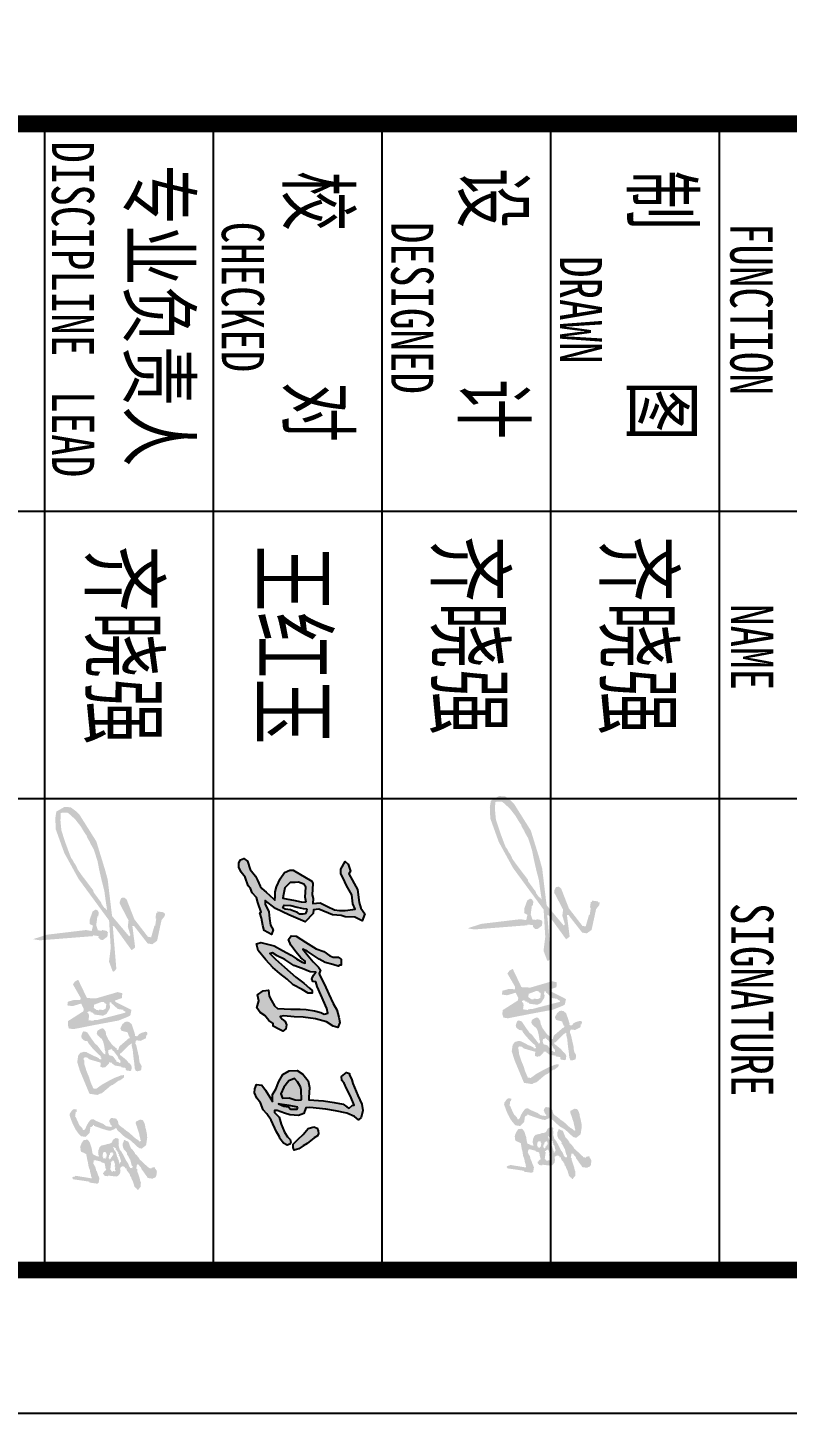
# Model space of a CAD drawing. Extents: x 552102 to 973302, y -80747 to 40012826.
# Drawn here: x 689434 to 694732, y 31122 to 40793 of the extents above; entities that cross this region are included whole.
import ezdxf

# ---------------------------------------------------------------- set-up
doc = ezdxf.new("R2010")
doc.units = 0
doc.header["$LTSCALE"] = 1000
doc.header["$MEASUREMENT"] = 0
for name, color, linetype in [('PUB_TITLE', 7, 'Continuous'), ('SIG_TEXT', 7, 'Continuous'), ('TK', 126, 'Continuous')]:
    doc.layers.add(name, color=color, linetype=linetype)
doc.styles.add('-宋体', font='', dxfattribs={"width": 0.8})
doc.styles.get('-宋体').set_extended_font_data('SimSun')

# ---------------------------------------------------------------- blocks, each defined once
blk = doc.blocks.new('电气图框')
h = blk.add_hatch(color=6)
h.paths.add_polyline_path([(381526.2, 272372.5), (381520.3, 272373.6), (381526, 272412), (381536.2, 272409.9), (381551.3, 272424.7), (381553.2, 272441.8), (381529.6, 272473.2), (381500.8, 272476.9), (381489.7, 272468.6), (381483.3, 272435.9), (381489.1, 272434.4), (381485.7, 272407.1), (381449.5, 272395.6), (381388.6, 272403.4), (381388.8, 272409.4), (381361.6, 272413.7), (381344.9, 272403.6), (381340.3, 272390.8), (381354.2, 272370.4), (381408.9, 272350.8), (381440.6, 272349.5), (381453.5, 272372.6), (381490.2, 272363.8), (381483.7, 272324.1), (381516.4, 272050.3), (381547.2, 271955.5), (381555.4, 272002.3)])
h.paths.add_polyline_path([(381416.9, 272485.3), (381607.9, 272496.7), (381704, 272484.7), (381771.5, 272510.1), (381774.2, 272518.9), (381754.8, 272536), (381454.8, 272510.9), (381457.9, 272521.8), (381624.5, 272642.3), (381605.5, 272667.1), (381454.5, 272647.7), (381455.6, 272659.5), (381577.3, 272754.2), (381582.8, 272786.6), (381558.6, 272819.9), (381413.7, 272851.3), (381385.9, 272873.5), (381366.9, 272876.2), (381365.2, 272864.9), (381359.8, 272865.7), (381353.9, 272822.7), (381364.5, 272821.1), (381362.6, 272814.4), (381402.3, 272808.6), (381403.6, 272814.5), (381453.3, 272806.7), (381453.5, 272801.9), (381534.5, 272778.6), (381530.7, 272756.1), (381408.4, 272661.7), (381270.6, 272607.9), (381256.6, 272591.8), (381259.4, 272571.2), (381280.7, 272561.1), (381297.4, 272558.6), (381417.3, 272621.2), (381459.1, 272615.7), (381518.8, 272633.7), (381528.1, 272625.7), (381385.9, 272506), (381129.9, 272475.3), (381062.4, 272456.9), (380864.6, 272396), (380676.4, 272277.5), (380656.6, 272257.1), (380626.9, 272217.6), (380624.2, 272174.2), (380656.5, 272117.5), (380703, 272110), (380781.1, 272113.4), (380945.2, 272172.5), (381125.8, 272271.6)])
h.paths.add_polyline_path([(381162.3, 272341.2), (381100, 272294), (381061, 272266.3), (381047.9, 272262), (381024.3, 272248.8), (381016.9, 272242.3), (380992.9, 272230), (380980.2, 272220.6), (380938.3, 272204.3), (380883.2, 272183.9), (380847.9, 272172), (380812.2, 272160.3), (380788.4, 272152.5), (380719.1, 272146), (380667.4, 272148.1), (380663.4, 272160.1), (380663.8, 272194.4), (380670.5, 272204.1), (380710.9, 272248.8), (380761.1, 272288.2), (380804.5, 272314), (380824.6, 272328.5), (380837.3, 272332.1), (380868.5, 272350.5), (380879.6, 272354.8), (380917.3, 272376.3), (380929.3, 272381.2), (380977.6, 272396.5), (381000.9, 272404.1), (381064.7, 272416.7), (381142, 272434.4), (381211.8, 272452.3), (381270.3, 272460.2), (381346.6, 272471.9), (381335, 272462), (381327.6, 272451.5), (381302.2, 272433.1), (381289.7, 272429.5), (381276.7, 272419.2), (381219.6, 272377.6), (381206.6, 272374.8)], flags=16)
h.paths.add_polyline_path([(382147, 272380.8), (382115.3, 272550.7), (382086.3, 272622.3), (382078.6, 272633.8), (382041.2, 272641), (381986, 272531.9), (381976.1, 272524.7), (381958.4, 272574.5), (381925.1, 272577.7), (381916.7, 272545.1), (381961.2, 272392), (381958, 272330.7), (381833.1, 272271.1), (381831.6, 272267.6), (381842.7, 272247.4), (381862.8, 272232.9), (381956.6, 272286.7), (381972.4, 272285.1), (381971.4, 272240.3), (381983.6, 272197.9), (382009.6, 272194.1), (382014.6, 272230.7), (381996.6, 272290.8), (382034.2, 272308.5), (382050.7, 272306.1), (382118.6, 272199.6), (382146.4, 272197.5), (382170.4, 272204.8), (382175.5, 272236.6)])
h.paths.add_polyline_path([(382004.9, 272380.8), (381984.8, 272434.1), (381987.3, 272452.7), (381992.3, 272450.8), (382000.2, 272466.1), (382033, 272461.3), (382041.8, 272443.5), (382037.9, 272417.3), (382043.4, 272414.8), (382042, 272399.1), (382027.2, 272378.4)], flags=0)
h.paths.add_polyline_path([(382050, 272340.3), (382052, 272356.9), (382057.7, 272355.9), (382060.2, 272372.5), (382065.7, 272371.8), (382067.4, 272383), (382073, 272382.1), (382081.4, 272442.8), (382068.8, 272467.1), (382032.3, 272489.9), (382010.2, 272492.9), (382009, 272487.4), (381987.2, 272490.8), (381988.8, 272502.1), (381994.3, 272501.3), (382034.4, 272546.1), (382040.6, 272584.4), (382046.1, 272584), (382053.9, 272600), (382060.3, 272599), (382110.8, 272405.8), (382112.2, 272376.9), (382117.8, 272376.5), (382112.6, 272341.6), (382085.3, 272345.6), (382068.4, 272343.3), (382058.8, 272333.9), (382054.9, 272333.9), (382055.2, 272339.4)], flags=16)
h.paths.add_polyline_path([(382442.1, 272456.9), (382416.1, 272484.1), (382407.3, 272485), (382409.4, 272505.3), (382414.1, 272505.3), (382429.3, 272526), (382436.9, 272570.7), (382441.4, 272570), (382446.2, 272601.6), (382457.6, 272601.7), (382463.7, 272606.3), (382468, 272635.2), (382463.1, 272640), (382440.2, 272643.4), (382429.6, 272640.4), (382417.1, 272631.5), (382409.8, 272621.4), (382390.6, 272606.3), (382361.9, 272571), (382355.2, 272560.6), (382343.4, 272561), (382344.4, 272567.8), (382324.9, 272587.1), (382290.4, 272619.9), (382276.8, 272640), (382277.4, 272644.5), (382291.5, 272642.7), (382321, 272650.1), (382365.9, 272654.5), (382408.2, 272660.4), (382450.5, 272664.6), (382467.6, 272672.3), (382469.5, 272685.2), (382465.6, 272697.2), (382462, 272708.3), (382433.3, 272712.5), (382410.1, 272699.2), (382392.4, 272695.6), (382369.5, 272693.6), (382340.8, 272686.8), (382310.5, 272680.1), (382281.8, 272673), (382279.3, 272668.2), (382257.8, 272671.2), (382253.2, 272676.5), (382257, 272704.7), (382238.3, 272741.8), (382217, 272745.1), (382217.6, 272750.5), (382201.3, 272752.8), (382195.5, 272748), (382193.4, 272738.3), (382196.9, 272726.1), (382200.9, 272712.1), (382209.4, 272695.5), (382225.1, 272681.4), (382222.7, 272665), (382213.5, 272666.4), (382187.3, 272658.6), (382140.1, 272642.5), (382124.9, 272623.3), (382122.5, 272607.6), (382125.7, 272595.1), (382140, 272578.9), (382168.6, 272563.7), (382186.9, 272572), (382197.4, 272613.9), (382228, 272625), (382228, 272630), (382240.3, 272627.8), (382239.6, 272622.2), (382259.2, 272599.4), (382267.5, 272589.7), (382296, 272556.6), (382320.6, 272549.2), (382319, 272538.7), (382312.1, 272539.7), (382300.5, 272525.7), (382285.7, 272507.8), (382267.1, 272494.3), (382245.9, 272479.1), (382215.8, 272464.7), (382192.6, 272461.7), (382172.7, 272447.6), (382169.3, 272437.5), (382174.8, 272423.1), (382186.4, 272404.3), (382204.9, 272398.9), (382219, 272405.7), (382231.9, 272420.3), (382245.5, 272435.7), (382263.8, 272444.3), (382291.4, 272451.2), (382330.1, 272457.2), (382331.4, 272460.8), (382350.3, 272458), (382349.1, 272447.2), (382345, 272447.8), (382336.1, 272438.9), (382286.6, 272401.2), (382278.8, 272389.1), (382234.7, 272357.1), (382200.3, 272334.9), (382194.5, 272326), (382190.4, 272306.1), (382200, 272299), (382223.4, 272291), (382239, 272294), (382247.4, 272302.6), (382256.4, 272314.5), (382259.9, 272335.6), (382272.7, 272340.5), (382302.8, 272364.4), (382333.1, 272393.2), (382349.2, 272408.8), (382363.9, 272426.8), (382374.5, 272426.9), (382375.8, 272432.5), (382386.1, 272430), (382384.4, 272416.2), (382379.1, 272414.9), (382370.5, 272399.5), (382362.3, 272377.8), (382354.1, 272362.7), (382346.1, 272347.3), (382335.8, 272327.5), (382333.3, 272310.1), (382340.8, 272284.5), (382360.3, 272269.6), (382405.4, 272262.9), (382466.2, 272281.6), (382538.2, 272311.7), (382587.9, 272332.4), (382626.2, 272348.4), (382634.6, 272405.2), (382630.9, 272411.1), (382626.4, 272420.7), (382621.8, 272436.1), (382568.9, 272498.2), (382564, 272512.1), (382535.2, 272550.8), (382532.9, 272561.2), (382512.7, 272588.7), (382495.6, 272590), (382498.4, 272568), (382514.3, 272526.5), (382536.3, 272482.7), (382563.9, 272433.4), (382591.7, 272395.7), (382588.6, 272372.7), (382584.1, 272373.3), (382576.9, 272370.2), (382565, 272364.9), (382547.5, 272357.2), (382510.5, 272345.7), (382469.2, 272328.4), (382420.2, 272312.8), (382392.3, 272311.8), (382388.9, 272307.6), (382377, 272309), (382371.3, 272316.4), (382374, 272334.9), (382386, 272347), (382409.5, 272427.4), (382437.4, 272424.1), (382445.2, 272444.9), (382440.7, 272446.2)])
h.paths.add_polyline_path([(382356.5, 272485.1), (382336.3, 272478.4), (382320, 272481.4), (382320.8, 272486), (382317.7, 272489.1), (382318.5, 272496.1), (382311.4, 272498), (382313.3, 272502.8), (382318.5, 272502), (382319.2, 272506.9), (382326.3, 272510.9), (382327.2, 272517), (382332.4, 272520), (382349, 272532.6), (382369.5, 272547.3), (382379.4, 272550), (382397, 272565.2), (382411.5, 272563.3), (382409.4, 272553), (382404.6, 272552.5), (382402.8, 272536.5), (382396.3, 272536.3), (382364.2, 272511.5)], flags=16)
h.paths.add_polyline_path([(382871.2, 272438.7), (382881.5, 272472.7), (382885.1, 272493.7), (382872.8, 272524), (382867.4, 272527.2), (382869.3, 272539.9), (382879, 272541.6), (382927.8, 272594.2), (382951.5, 272634.6), (382971.3, 272656), (382999.6, 272686.5), (383006.4, 272697), (383008.8, 272713.3), (382985.4, 272743.5), (382933.6, 272751.2), (382911.6, 272749.7), (382877.1, 272742.9), (382863.8, 272738.5), (382847.3, 272736.4), (382835.2, 272733.1), (382823.6, 272728.2), (382817.2, 272724.4), (382809.9, 272720), (382806.6, 272701.9), (382811.6, 272690.1), (382816.1, 272683.7), (382820.1, 272672.4), (382833.3, 272670.8), (382854.8, 272679), (382878.5, 272686.3), (382902.4, 272694.8), (382919.4, 272697.3), (382931.6, 272701.2), (382948.4, 272703.8), (382951.4, 272707.6), (382955.9, 272707), (382956.7, 272704), (382960.5, 272697.9), (382949.4, 272687.7), (382939.8, 272672.1), (382925.8, 272655.4), (382912, 272640.8), (382899, 272626.9), (382884.1, 272605.3), (382863.4, 272579.9), (382849.8, 272560.3), (382837.7, 272550.7), (382819.6, 272547.8), (382799.9, 272534.9), (382794.9, 272500.6), (382809.3, 272487.7), (382819.3, 272486.2), (382829, 272490.6), (382845.3, 272498.1), (382847.6, 272504.7), (382858.2, 272502), (382852.1, 272464.4), (382836.7, 272444.3), (382820.2, 272405.6), (382813.2, 272389), (382805.7, 272380.3), (382803.8, 272369.2), (382807.3, 272357.6), (382822.7, 272344.1), (382848.7, 272328.3), (382869.6, 272319.9), (382874.9, 272315.8), (382880.4, 272311.5), (382878.9, 272301.6), (382872.2, 272302.2), (382855.2, 272288.4), (382848.2, 272279.6), (382835, 272273.4), (382817.4, 272265.1), (382799.1, 272257.2), (382786.9, 272252), (382786.3, 272247.9), (382752, 272252.8), (382753.1, 272257.9), (382736.2, 272260.4), (382733.2, 272238.3), (382742.8, 272226.2), (382764.6, 272211.4), (382776.5, 272209.6), (382810.4, 272221.5), (382841.2, 272233.9), (382877.3, 272252.7), (382902.2, 272270.5), (382922.5, 272289.5), (382927.4, 272322.6), (382898, 272349.6), (382858.4, 272355.4), (382858.6, 272361.1), (382849.4, 272373.5), (382844.1, 272374.3), (382845.2, 272379.4), (382849.8, 272378.7)])
h.paths.add_polyline_path([(383189.4, 272358.3), (383205.3, 272360.7), (383209, 272363.2), (383216.7, 272363.6), (383198.5, 272249.8), (383205.1, 272246), (383204.6, 272237), (383208.3, 272231.8), (383211.6, 272227.6), (383216.1, 272228.3), (383219.4, 272232.7), (383222.7, 272233.2), (383239.4, 272346.1), (383246, 272349), (383254.2, 272405), (383249.2, 272407.8), (383249, 272412.2), (383215.2, 272417.9), (383212.5, 272416.4), (383203.5, 272412.7), (383191.3, 272407.7), (383170.1, 272400.5), (383157.5, 272393.9), (383146.9, 272391.9), (383137.4, 272389.6), (383129.5, 272383.6), (383119.8, 272379.4), (383115.3, 272375), (383091.5, 272378.8), (383091.1, 272384.6), (383088.9, 272386.8), (383092.1, 272397.4), (383099.2, 272428.3), (383104.7, 272431.4), (383111.1, 272454), (383125.1, 272456.9), (383141.9, 272459.7), (383153.6, 272463.5), (383157, 272466.4), (383159.4, 272463.5), (383162.8, 272458.8), (383167.9, 272452), (383177.1, 272448.1), (383176.4, 272443.8), (383185.3, 272443.3), (383190.8, 272448.1), (383195.6, 272452.3), (383199.9, 272453.8), (383201.7, 272476.9), (383197.3, 272477.2), (383204, 272535.8), (383199.8, 272547.7), (383193.8, 272553.8), (383186.8, 272557.2), (383184, 272561.4), (383157.2, 272565.4), (383155.4, 272561.8), (383141.7, 272563.4), (383139.9, 272568.1), (383135.7, 272570.4), (383135.8, 272575.1), (383132.2, 272576.3), (383134.4, 272591.1), (383137.2, 272591.2), (383139.8, 272596.3), (383145.6, 272595.8), (383146.6, 272607), (383152.1, 272605.9), (383164, 272610.4), (383176.8, 272621.4), (383188.9, 272629.3), (383202.8, 272633.2), (383207.4, 272638.5), (383219.7, 272642.1), (383236.7, 272650.9), (383260.4, 272658.5), (383275.2, 272662.3), (383285.6, 272672.4), (383290.1, 272681), (383295.7, 272680.1), (383296.4, 272689.2), (383289.1, 272694), (383281.6, 272698.9), (383276, 272705.9), (383245.6, 272706.8), (383235, 272702.4), (383217, 272698.8), (383203.1, 272694.3), (383182.2, 272687.2), (383168.6, 272682.2), (383151.5, 272681.4), (383149.3, 272675), (383119, 272680), (383121.4, 272693.2), (383127.9, 272695.4), (383141.5, 272708.3), (383155.5, 272713), (383167.6, 272723.3), (383180.5, 272731.5), (383193.6, 272741.1), (383206.3, 272750.4), (383213.9, 272754), (383219.2, 272789.8), (383214.6, 272795.1), (383210.6, 272807.3), (383199.3, 272815), (383170.5, 272818.6), (383160.3, 272815.7), (383153.6, 272810.7), (383148.3, 272806), (383139.7, 272805.1), (383139.3, 272795.1), (383142.8, 272782.5), (383148.1, 272780.9), (383144.4, 272761.3), (383139.9, 272760.1), (383133.7, 272750.8), (383119.4, 272736.2), (383100.4, 272716.8), (383086.2, 272700.1), (383072.2, 272691.8), (383053.9, 272676.8), (383046.7, 272667.3), (383035.8, 272662.7), (383015.6, 272648.4), (383008.8, 272639.2), (382990.6, 272631), (382967.1, 272622.6), (382959, 272617.4), (382954.6, 272601.9), (382950.6, 272600), (382949, 272589.2), (382965.2, 272585.7), (382967.3, 272582), (382982.9, 272579.7), (382998.7, 272582.1), (383013.3, 272588), (383039.6, 272611.3), (383049.3, 272609.9), (383062.2, 272619.9), (383074.2, 272624.7), (383089, 272633.6), (383111.8, 272639.1), (383130.4, 272644.5), (383131.2, 272649.8), (383145.8, 272646.8), (383144, 272631), (383138.3, 272631.2), (383132.3, 272625.5), (383112.8, 272618.1), (383094.6, 272605.1), (383065.1, 272591), (383032.7, 272572.9), (383015.3, 272559.3), (383000.4, 272555.3), (382987.9, 272551.6), (382970.3, 272553.5), (382956.6, 272550.9), (382943.3, 272553.3), (382937.2, 272547.1), (382935.8, 272530.5), (382940.6, 272522.6), (382947.9, 272512.2), (382967.4, 272503.4), (382974.6, 272490.5), (382977, 272473), (382981, 272462.9), (382985.3, 272443.8), (382987.8, 272431.9), (382992.4, 272426.9), (382998.7, 272418.9), (383020.4, 272411), (383038.3, 272408.9), (383054.4, 272411.3), (383059.8, 272415.4), (383064.2, 272414), (383061.7, 272396.7), (383059.5, 272394.7), (383049.5, 272372.7), (383036.8, 272368.6), (383021.3, 272366.1), (383003.5, 272363.3), (382991.3, 272358.7), (382978, 272354.9), (382966.2, 272350.6), (382961.1, 272347.1), (382952.5, 272340.6), (382948, 272337.2), (382945, 272326.2), (382949, 272323), (382947.8, 272309.6), (382959, 272301.6), (382969.2, 272294.2), (382982.5, 272289.6), (382983.9, 272287.7), (383001.8, 272283), (383007.8, 272287), (383018.3, 272285.4), (383031.4, 272290.6), (383038.7, 272309.4), (383048, 272326.3), (383054, 272327.1), (383070.7, 272330.1), (383087.8, 272332.9), (383102.5, 272337.3), (383118.4, 272339.8), (383136.6, 272342.6), (383146.4, 272346.5), (383159.4, 272351.1), (383178.4, 272354.3)])
h.paths.add_polyline_path([(383075.8, 272443), (383065.6, 272444.5), (383064.3, 272439.1), (383037.5, 272443.7), (383038, 272447.2), (383032.6, 272447.9), (383034.6, 272465), (383044.3, 272464.2), (383045.1, 272469.9), (383072.6, 272465.5), (383072.3, 272459.8), (383078.6, 272460.7)], flags=16)
h.paths.add_polyline_path([(383077.1, 272481.7), (383054, 272486), (383054.5, 272489.7), (383038.9, 272492.6), (383037.1, 272497.2), (383038.1, 272501), (383034.3, 272501.6), (383035.6, 272511.5), (383042.3, 272510.4), (383043.1, 272514.6), (383057.6, 272512.9), (383057.5, 272506.6), (383068, 272505.6), (383067, 272500.7), (383077.9, 272498.9), (383080.5, 272492.7), (383083.3, 272492.3), (383083, 272488.4), (383082.9, 272486.9), (383077.2, 272487)], flags=16)
h.paths.add_polyline_path([(383107.7, 272495.2), (383102.2, 272496), (383101.3, 272500.8), (383097.5, 272501.9), (383097.5, 272507.2), (383091.5, 272508.3), (383093.4, 272518.1), (383099, 272519), (383099.9, 272523), (383110.2, 272521.5), (383112.6, 272527.4), (383134.3, 272524.2), (383135.5, 272528.3), (383157.8, 272526.3), (383158.9, 272530.9), (383168.2, 272528.7), (383165.5, 272514), (383170.9, 272511.9), (383169.7, 272503.2), (383164.8, 272503.5), (383162.9, 272498.4), (383157.4, 272498.1), (383156.7, 272493.3), (383107.3, 272500)], flags=16)
h.paths.add_polyline_path([(383055.7, 272536.6), (383044.7, 272537.6), (383043.1, 272532.8), (383032, 272534.6), (383031.2, 272529.2), (383026.4, 272529.5), (383025.2, 272523.6), (383020.5, 272525.3), (383018.4, 272519.6), (383008.4, 272520.7), (383006.7, 272515.2), (382997, 272516.2), (382997.3, 272521.4), (383003, 272521.2), (383005, 272532.5), (383015.3, 272530.6), (383016.1, 272536.1), (383022.1, 272535.9), (383022.9, 272541.3), (383028.7, 272540.5), (383029.4, 272545.4), (383034.4, 272545.3), (383035.2, 272550.2), (383046.3, 272548.4), (383047.1, 272553.8), (383058.9, 272552.7), (383059.6, 272557.2), (383064.4, 272556.9), (383065.4, 272562.2), (383078.5, 272562.1), (383078.2, 272565.4), (383089.5, 272564.7), (383091.5, 272569.6), (383104.7, 272566.8), (383105, 272562.1), (383116, 272559.9), (383114.2, 272556), (383105.2, 272557.6), (383102.2, 272553.2), (383091.4, 272553.8), (383090.6, 272548.6), (383080, 272549.9), (383078.4, 272544.9), (383068.9, 272546), (383066.7, 272540.7), (383056.5, 272541.5)], flags=16)
h = blk.add_hatch(color=6)
h.paths.add_polyline_path([(381602.1, 269341.7), (381596.1, 269342.7), (381601.8, 269381.1), (381612, 269379), (381627.1, 269393.8), (381629, 269410.9), (381605.5, 269442.3), (381576.6, 269446), (381565.5, 269437.7), (381559.2, 269405), (381565, 269403.5), (381561.5, 269376.2), (381525.3, 269364.8), (381464.4, 269372.6), (381464.7, 269378.5), (381437.4, 269382.8), (381420.7, 269372.7), (381416.1, 269359.9), (381430, 269339.5), (381484.8, 269319.9), (381516.5, 269318.6), (381529.4, 269341.8), (381566.1, 269333), (381559.5, 269293.3), (381592.2, 269019.4), (381623, 268924.6), (381631.3, 268971.5)])
h.paths.add_polyline_path([(381492.8, 269454.4), (381683.7, 269465.9), (381779.8, 269453.8), (381847.3, 269479.2), (381850.1, 269488), (381830.6, 269505.1), (381530.7, 269480), (381533.7, 269490.9), (381700.4, 269611.5), (381681.3, 269636.2), (381530.3, 269616.8), (381531.4, 269628.7), (381653.1, 269723.3), (381658.6, 269755.7), (381634.5, 269789.1), (381489.6, 269820.4), (381461.7, 269842.6), (381442.7, 269845.3), (381441.1, 269834), (381435.6, 269834.8), (381429.7, 269791.8), (381440.3, 269790.2), (381438.5, 269783.6), (381478.1, 269777.7), (381479.4, 269783.6), (381529.2, 269775.8), (381529.3, 269771), (381610.3, 269747.7), (381606.5, 269725.2), (381484.3, 269630.8), (381346.5, 269577), (381332.4, 269560.9), (381335.2, 269540.3), (381356.6, 269530.2), (381373.3, 269527.7), (381493.1, 269590.3), (381535, 269584.9), (381594.6, 269602.8), (381603.9, 269594.8), (381461.7, 269475.1), (381205.7, 269444.5), (381138.3, 269426), (380940.4, 269365.2), (380752.2, 269246.6), (380732.4, 269226.2), (380702.7, 269186.7), (380700.1, 269143.3), (380732.4, 269086.6), (380778.8, 269079.1), (380857, 269082.6), (381021, 269141.6), (381201.6, 269240.7)])
h.paths.add_polyline_path([(381238.2, 269310.3), (381175.9, 269263.1), (381136.9, 269235.5), (381123.8, 269231.1), (381100.2, 269217.9), (381092.7, 269211.4), (381068.8, 269199.1), (381056.1, 269189.7), (381014.2, 269173.4), (380959.1, 269153), (380923.7, 269141.1), (380888, 269129.5), (380864.2, 269121.7), (380795, 269115.1), (380743.3, 269117.3), (380739.2, 269129.2), (380739.6, 269163.6), (380746.4, 269173.2), (380786.7, 269217.9), (380836.9, 269257.3), (380880.4, 269283.1), (380900.5, 269297.6), (380913.1, 269301.2), (380944.4, 269319.6), (380955.4, 269323.9), (380993.1, 269345.4), (381005.1, 269350.4), (381053.5, 269365.7), (381076.7, 269373.3), (381140.6, 269385.8), (381217.8, 269403.6), (381287.7, 269421.4), (381346.2, 269429.3), (381422.5, 269441), (381410.8, 269431.2), (381403.4, 269420.6), (381378.1, 269402.2), (381365.6, 269398.6), (381352.6, 269388.3), (381295.5, 269346.7), (381282.5, 269343.9)], flags=16)
h.paths.add_polyline_path([(382222.8, 269349.9), (382191.1, 269519.8), (382162.2, 269591.4), (382154.5, 269602.9), (382117, 269610.2), (382061.8, 269501.1), (382052, 269493.8), (382034.3, 269543.6), (382000.9, 269546.8), (381992.6, 269514.2), (382037.1, 269361.1), (382033.8, 269299.8), (381908.9, 269240.2), (381907.4, 269236.8), (381918.5, 269216.5), (381938.7, 269202), (382032.4, 269255.8), (382048.3, 269254.2), (382047.3, 269209.4), (382059.5, 269167), (382085.4, 269163.2), (382090.5, 269199.8), (382072.4, 269259.9), (382110, 269277.6), (382126.5, 269275.2), (382194.4, 269168.7), (382222.2, 269166.6), (382246.2, 269173.9), (382251.3, 269205.7)])
h.paths.add_polyline_path([(382080.7, 269349.9), (382060.6, 269403.2), (382063.1, 269421.8), (382068.2, 269419.9), (382076, 269435.3), (382108.8, 269430.4), (382117.7, 269412.6), (382113.8, 269386.4), (382119.3, 269383.9), (382117.8, 269368.2), (382103, 269347.5)], flags=0)
h.paths.add_polyline_path([(382125.8, 269309.4), (382127.9, 269326), (382133.6, 269325), (382136, 269341.6), (382141.5, 269340.9), (382143.3, 269352.1), (382148.8, 269351.3), (382157.3, 269412), (382144.7, 269436.2), (382108.2, 269459), (382086, 269462), (382084.8, 269456.5), (382063, 269459.9), (382064.7, 269471.2), (382070.1, 269470.4), (382110.2, 269515.2), (382116.4, 269553.5), (382122, 269553.1), (382129.8, 269569.1), (382136.1, 269568.2), (382186.6, 269374.9), (382188, 269346), (382193.6, 269345.6), (382188.5, 269310.7), (382161.2, 269314.7), (382144.3, 269312.4), (382134.6, 269303), (382130.7, 269303.1), (382131.1, 269308.5)], flags=16)
h.paths.add_polyline_path([(382517.9, 269426), (382491.9, 269453.2), (382483.1, 269454.1), (382485.2, 269474.4), (382489.9, 269474.4), (382505.1, 269495.1), (382512.8, 269539.8), (382517.2, 269539.1), (382522, 269570.7), (382533.4, 269570.8), (382539.6, 269575.4), (382543.8, 269604.3), (382538.9, 269609.1), (382516.1, 269612.5), (382505.5, 269609.5), (382492.9, 269600.6), (382485.7, 269590.5), (382466.5, 269575.4), (382437.7, 269540.1), (382431, 269529.8), (382419.3, 269530.1), (382420.3, 269537), (382400.7, 269556.2), (382366.3, 269589), (382352.7, 269609.1), (382353.2, 269613.6), (382367.4, 269611.8), (382396.8, 269619.2), (382441.7, 269623.7), (382484, 269629.5), (382526.4, 269633.7), (382543.4, 269641.4), (382545.3, 269654.3), (382541.5, 269666.3), (382537.8, 269677.4), (382509.1, 269681.7), (382485.9, 269668.3), (382468.3, 269664.7), (382445.4, 269662.8), (382416.6, 269656), (382386.4, 269649.2), (382357.7, 269642.1), (382355.1, 269637.3), (382333.6, 269640.4), (382329.1, 269645.6), (382332.8, 269673.8), (382314.2, 269711), (382292.8, 269714.3), (382293.5, 269719.6), (382277.1, 269721.9), (382271.3, 269717.2), (382269.2, 269707.4), (382272.7, 269695.2), (382276.7, 269681.2), (382285.3, 269664.6), (382301, 269650.5), (382298.6, 269634.1), (382289.4, 269635.5), (382263.1, 269627.7), (382215.9, 269611.6), (382200.7, 269592.4), (382198.4, 269576.7), (382201.5, 269564.2), (382215.9, 269548.1), (382244.4, 269532.8), (382262.7, 269541.1), (382273.3, 269583), (382303.8, 269594.1), (382303.9, 269599.2), (382316.1, 269597), (382315.4, 269591.3), (382335.1, 269568.5), (382343.4, 269558.8), (382371.8, 269525.7), (382396.4, 269518.3), (382394.9, 269507.8), (382387.9, 269508.8), (382376.3, 269494.8), (382361.6, 269476.9), (382342.9, 269463.4), (382321.7, 269448.2), (382291.6, 269433.8), (382268.4, 269430.8), (382248.6, 269416.7), (382245.2, 269406.6), (382250.6, 269392.2), (382262.2, 269373.4), (382280.7, 269368.1), (382294.8, 269374.9), (382307.7, 269389.4), (382321.4, 269404.8), (382339.7, 269413.4), (382367.2, 269420.3), (382405.9, 269426.3), (382407.2, 269429.9), (382426.1, 269427.1), (382424.9, 269416.3), (382420.8, 269416.9), (382412, 269408), (382362.5, 269370.3), (382354.6, 269358.3), (382310.5, 269326.2), (382276.2, 269304), (382270.3, 269295.1), (382266.2, 269275.3), (382275.8, 269268.2), (382299.2, 269260.2), (382314.8, 269263.1), (382323.3, 269271.7), (382332.2, 269283.6), (382335.7, 269304.7), (382348.6, 269309.6), (382378.6, 269333.5), (382409, 269362.3), (382425.1, 269377.9), (382439.8, 269395.9), (382450.4, 269396), (382451.6, 269401.6), (382461.9, 269399.2), (382460.3, 269385.4), (382455, 269384), (382446.4, 269368.6), (382438.1, 269347), (382430, 269331.8), (382422, 269316.4), (382411.7, 269296.6), (382409.1, 269279.2), (382416.6, 269253.6), (382436.1, 269238.7), (382481.3, 269232.1), (382542, 269250.8), (382614, 269280.8), (382663.7, 269301.5), (382702.1, 269317.6), (382710.5, 269374.3), (382706.7, 269380.3), (382702.3, 269389.8), (382697.6, 269405.2), (382644.7, 269467.3), (382639.8, 269481.2), (382611, 269519.9), (382608.7, 269530.4), (382588.5, 269557.8), (382571.5, 269559.1), (382574.3, 269537.2), (382590.1, 269495.7), (382612.1, 269451.8), (382639.7, 269402.5), (382667.5, 269364.8), (382664.4, 269341.8), (382659.9, 269342.5), (382652.7, 269339.3), (382640.9, 269334.1), (382623.4, 269326.4), (382586.3, 269314.8), (382545, 269297.6), (382496, 269281.9), (382468.1, 269280.9), (382464.8, 269276.7), (382452.8, 269278.2), (382447.1, 269285.5), (382449.8, 269304.1), (382461.8, 269316.2), (382485.4, 269396.6), (382513.2, 269393.2), (382521, 269414), (382516.5, 269415.3)])
h.paths.add_polyline_path([(382432.3, 269454.3), (382412.1, 269447.5), (382395.8, 269450.5), (382396.7, 269455.1), (382393.6, 269458.2), (382394.3, 269465.2), (382387.2, 269467.1), (382389.1, 269471.9), (382394.3, 269471.1), (382395, 269476), (382402.1, 269480), (382403, 269486.1), (382408.2, 269489.2), (382424.9, 269501.8), (382445.4, 269516.5), (382455.2, 269519.1), (382472.9, 269534.3), (382487.4, 269532.4), (382485.3, 269522.1), (382480.5, 269521.6), (382478.7, 269505.6), (382472.1, 269505.4), (382440.1, 269480.6)], flags=16)
h.paths.add_polyline_path([(382947.1, 269407.8), (382957.3, 269441.9), (382960.9, 269462.9), (382948.6, 269493.2), (382943.2, 269496.3), (382945.1, 269509), (382954.9, 269510.7), (383003.7, 269563.3), (383027.4, 269603.7), (383047.2, 269625.1), (383075.4, 269655.6), (383082.2, 269666.1), (383084.6, 269682.4), (383061.2, 269712.6), (383009.5, 269720.3), (382987.4, 269718.8), (382952.9, 269712), (382939.6, 269707.6), (382923.1, 269705.5), (382911.1, 269702.2), (382899.4, 269697.3), (382893, 269693.5), (382885.7, 269689.2), (382882.4, 269671), (382887.5, 269659.2), (382891.9, 269652.8), (382896, 269641.6), (382909.2, 269639.9), (382930.7, 269648.1), (382954.4, 269655.4), (382978.3, 269663.9), (382995.3, 269666.4), (383007.4, 269670.3), (383024.3, 269672.9), (383027.2, 269676.7), (383031.7, 269676.1), (383032.5, 269673.1), (383036.4, 269667), (383025.2, 269656.8), (383015.6, 269641.3), (383001.6, 269624.5), (382987.9, 269609.9), (382974.8, 269596), (382960, 269574.4), (382939.3, 269549), (382925.6, 269529.4), (382913.6, 269519.8), (382895.4, 269516.9), (382875.8, 269504), (382870.7, 269469.7), (382885.1, 269456.8), (382895.2, 269455.3), (382904.9, 269459.8), (382921.2, 269467.2), (382923.4, 269473.8), (382934.1, 269471.1), (382927.9, 269433.6), (382912.6, 269413.4), (382896.1, 269374.7), (382889, 269358.2), (382881.6, 269349.5), (382879.6, 269338.3), (382883.1, 269326.7), (382898.5, 269313.2), (382924.6, 269297.5), (382945.5, 269289), (382950.7, 269284.9), (382956.2, 269280.6), (382954.7, 269270.7), (382948.1, 269271.4), (382931, 269257.5), (382924, 269248.8), (382910.9, 269242.6), (382893.2, 269234.2), (382874.9, 269226.4), (382862.8, 269221.2), (382862.2, 269217), (382827.9, 269221.9), (382828.9, 269227), (382812, 269229.5), (382809.1, 269207.5), (382818.7, 269195.3), (382840.4, 269180.5), (382852.3, 269178.7), (382886.2, 269190.6), (382917.1, 269203), (382953.1, 269221.8), (382978.1, 269239.6), (382998.3, 269258.6), (383003.2, 269291.7), (382973.8, 269318.7), (382934.3, 269324.5), (382934.5, 269330.2), (382925.2, 269342.6), (382920, 269343.4), (382921, 269348.5), (382925.7, 269347.8)])
h.paths.add_polyline_path([(383265.2, 269327.5), (383281.1, 269329.8), (383284.8, 269332.3), (383292.5, 269332.7), (383274.4, 269218.9), (383281, 269215.1), (383280.5, 269206.1), (383284.1, 269200.9), (383287.4, 269196.7), (383292, 269197.4), (383295.2, 269201.8), (383298.6, 269202.3), (383315.3, 269315.3), (383321.9, 269318.1), (383330.1, 269374.1), (383325, 269376.9), (383324.8, 269381.3), (383291.1, 269387), (383288.3, 269385.5), (383279.3, 269381.8), (383267.1, 269376.9), (383245.9, 269369.6), (383233.3, 269363), (383222.7, 269361), (383213.3, 269358.7), (383205.3, 269352.7), (383195.7, 269348.5), (383191.1, 269344.1), (383167.4, 269347.9), (383166.9, 269353.7), (383164.8, 269355.9), (383168, 269366.5), (383175.1, 269397.4), (383180.5, 269400.5), (383186.9, 269423.1), (383200.9, 269426), (383217.7, 269428.8), (383229.4, 269432.7), (383232.9, 269435.5), (383235.2, 269432.6), (383238.7, 269428), (383243.8, 269421.1), (383252.9, 269417.2), (383252.3, 269412.9), (383261.1, 269412.4), (383266.6, 269417.2), (383271.4, 269421.4), (383275.7, 269423), (383277.5, 269446), (383273.1, 269446.3), (383279.9, 269504.9), (383275.7, 269516.8), (383269.7, 269522.9), (383262.6, 269526.3), (383259.9, 269530.5), (383233, 269534.5), (383231.3, 269530.9), (383217.5, 269532.5), (383215.8, 269537.2), (383211.5, 269539.5), (383211.6, 269544.3), (383208.1, 269545.4), (383210.3, 269560.2), (383213.1, 269560.3), (383215.7, 269565.4), (383221.4, 269564.9), (383222.5, 269576.1), (383228, 269575), (383239.8, 269579.5), (383252.6, 269590.5), (383264.7, 269598.4), (383278.6, 269602.3), (383283.3, 269607.7), (383295.6, 269611.2), (383312.5, 269620), (383336.2, 269627.6), (383351.1, 269631.4), (383361.5, 269641.5), (383366, 269650.1), (383371.5, 269649.3), (383372.2, 269658.3), (383365, 269663.1), (383357.4, 269668), (383351.9, 269675), (383321.5, 269676), (383310.8, 269671.6), (383292.8, 269667.9), (383278.9, 269663.4), (383258.1, 269656.4), (383244.4, 269651.3), (383227.3, 269650.5), (383225.1, 269644.1), (383194.9, 269649.2), (383197.3, 269662.3), (383203.8, 269664.6), (383217.3, 269677.4), (383231.4, 269682.1), (383243.5, 269692.5), (383256.3, 269700.7), (383269.4, 269710.2), (383282.1, 269719.5), (383289.7, 269723.2), (383295, 269758.9), (383290.4, 269764.2), (383286.4, 269776.5), (383275.1, 269784.1), (383246.4, 269787.8), (383236.1, 269784.8), (383229.4, 269779.8), (383224.1, 269775.1), (383215.5, 269774.2), (383215.1, 269764.2), (383218.6, 269751.6), (383224, 269750), (383220.2, 269730.4), (383215.8, 269729.3), (383209.5, 269719.9), (383195.3, 269705.4), (383176.3, 269685.9), (383162, 269669.3), (383148, 269660.9), (383129.8, 269645.9), (383122.6, 269636.5), (383111.6, 269631.8), (383091.4, 269617.5), (383084.6, 269608.3), (383066.5, 269600.1), (383043, 269591.7), (383034.9, 269586.5), (383030.5, 269571), (383026.5, 269569.1), (383024.9, 269558.3), (383041, 269554.8), (383043.1, 269551.1), (383058.7, 269548.8), (383074.5, 269551.2), (383089.1, 269557.1), (383115.5, 269580.4), (383125.1, 269579), (383138.1, 269589), (383150, 269593.8), (383164.8, 269602.7), (383187.7, 269608.2), (383206.3, 269613.7), (383207.1, 269618.9), (383221.6, 269616), (383219.8, 269600.1), (383214.2, 269600.3), (383208.2, 269594.6), (383188.6, 269587.3), (383170.4, 269574.3), (383141, 269560.1), (383108.6, 269542), (383091.1, 269528.4), (383076.2, 269524.4), (383063.7, 269520.7), (383046.1, 269522.6), (383032.4, 269520), (383019.1, 269522.4), (383013.1, 269516.2), (383011.6, 269499.7), (383016.4, 269491.7), (383023.8, 269481.3), (383043.3, 269472.5), (383050.4, 269459.6), (383052.8, 269442.1), (383056.9, 269432), (383061.1, 269412.9), (383063.7, 269401), (383068.2, 269396.1), (383074.5, 269388.1), (383096.3, 269380.1), (383114.2, 269378), (383130.2, 269380.4), (383135.7, 269384.6), (383140.1, 269383.1), (383137.5, 269365.8), (383135.4, 269363.8), (383125.3, 269341.8), (383112.7, 269337.7), (383097.2, 269335.3), (383079.3, 269332.5), (383067.2, 269327.9), (383053.8, 269324), (383042.1, 269319.8), (383037, 269316.2), (383028.4, 269309.7), (383023.9, 269306.4), (383020.8, 269295.4), (383024.8, 269292.1), (383023.7, 269278.7), (383034.8, 269270.7), (383045, 269263.3), (383058.3, 269258.7), (383059.7, 269256.9), (383077.6, 269252.1), (383083.6, 269256.1), (383094.1, 269254.6), (383107.2, 269259.7), (383114.5, 269278.5), (383123.8, 269295.5), (383129.9, 269296.2), (383146.6, 269299.2), (383163.7, 269302.1), (383178.3, 269306.4), (383194.2, 269308.9), (383212.4, 269311.8), (383222.2, 269315.6), (383235.3, 269320.2), (383254.2, 269323.4)])
h.paths.add_polyline_path([(383151.6, 269412.1), (383141.4, 269413.7), (383140.1, 269408.2), (383113.3, 269412.9), (383113.9, 269416.4), (383108.4, 269417), (383110.5, 269434.1), (383120.1, 269433.4), (383120.9, 269439), (383148.5, 269434.6), (383148.1, 269428.9), (383154.4, 269429.8)], flags=16)
h.paths.add_polyline_path([(383153, 269450.8), (383129.8, 269455.1), (383130.4, 269458.8), (383114.7, 269461.7), (383112.9, 269466.3), (383114, 269470.1), (383110.2, 269470.7), (383111.4, 269480.6), (383118.2, 269479.5), (383119, 269483.7), (383133.5, 269482.1), (383133.4, 269475.8), (383143.9, 269474.7), (383142.8, 269469.8), (383153.8, 269468), (383156.3, 269461.8), (383159.1, 269461.4), (383158.8, 269457.6), (383158.8, 269456.1), (383153.1, 269456.2)], flags=16)
h.paths.add_polyline_path([(383183.5, 269464.3), (383178, 269465.1), (383177.1, 269469.9), (383173.4, 269471), (383173.3, 269476.3), (383167.4, 269477.5), (383169.3, 269487.3), (383174.8, 269488.2), (383175.8, 269492.1), (383186, 269490.6), (383188.4, 269496.5), (383210.1, 269493.3), (383211.3, 269497.5), (383233.7, 269495.4), (383234.7, 269500), (383244, 269497.9), (383241.3, 269483.1), (383246.7, 269481), (383245.5, 269472.3), (383240.6, 269472.6), (383238.7, 269467.5), (383233.2, 269467.2), (383232.6, 269462.4), (383183.1, 269469.2)], flags=16)
h.paths.add_polyline_path([(383131.5, 269505.8), (383120.5, 269506.7), (383119, 269501.9), (383107.9, 269503.7), (383107.1, 269498.3), (383102.2, 269498.6), (383101, 269492.7), (383096.3, 269494.4), (383094.2, 269488.8), (383084.2, 269489.8), (383082.6, 269484.3), (383072.9, 269485.3), (383073.1, 269490.5), (383078.8, 269490.3), (383080.8, 269501.6), (383091.2, 269499.8), (383092, 269505.3), (383097.9, 269505), (383098.7, 269510.5), (383104.5, 269509.6), (383105.2, 269514.5), (383110.2, 269514.4), (383111.1, 269519.4), (383122.2, 269517.5), (383123, 269522.9), (383134.8, 269521.8), (383135.5, 269526.3), (383140.2, 269526), (383141.2, 269531.3), (383154.3, 269531.2), (383154.1, 269534.5), (383165.3, 269533.8), (383167.3, 269538.7), (383180.6, 269535.9), (383180.9, 269531.3), (383191.9, 269529.1), (383190.1, 269525.1), (383181, 269526.7), (383178, 269522.3), (383167.2, 269522.9), (383166.4, 269517.7), (383155.8, 269519.1), (383154.2, 269514), (383144.7, 269515.1), (383142.5, 269509.8), (383132.3, 269510.6)], flags=16)
at = {"layer": 'SIG_TEXT', "lineweight": 25}
h = blk.add_hatch(color=1, dxfattribs=at)
h.paths.add_polyline_path([(381099.6, 271121.5), (381147.5, 271139.1), (381168.2, 271126.3), (381276.8, 271186.9), (381367.8, 271199.7), (381406.2, 271210.9), (381446.1, 271238), (381495.6, 271218.8), (381470, 271169.4), (381468.4, 271100.8), (381458.8, 271073.7), (381452.5, 271013), (381414.1, 270917.3), (381417.3, 270880.6), (381444.5, 270877.4), (381502, 270821.6), (381452.5, 270708.3), (381409.3, 270614.2), (381353.5, 270542.4), (381379, 270544), (381433.3, 270567.9), (381479.6, 270572.7), (381524.3, 270580.7), (381557.9, 270599.8), (381589.8, 270587.1), (381562.9, 270536.3), (381527.7, 270527.5), (381476.1, 270517.4), (381438.4, 270504.9), (381434.6, 270516.2), (381366.8, 270492.1), (381333.1, 270481.5), (381299.3, 270451.3), (381269.1, 270440.6), (381251.3, 270424.6), (381190.9, 270403.3), (381155.3, 270374.9), (381121.5, 270358.9), (381091.3, 270358.9), (381070, 270371.4), (381059.3, 270394.5), (381078.9, 270419.3), (381137.5, 270438.9), (381183.8, 270476.1), (381210.4, 270488.6), (381253.1, 270508.1), (381269.1, 270520.5), (381295.7, 270549), (381341.9, 270600.5), (381350, 270609.5), (381328.2, 270613.5), (381293.3, 270613.5), (381257.2, 270622.2), (381201, 270648.4), (381157.4, 270677), (381142.4, 270715.6), (381142.4, 270739.3), (381218.5, 270867.6), (381234.7, 270876.4), (381313.3, 270870.1), (381338.2, 270877.6), (381373.1, 270875.1), (381369.9, 270927.7), (381395.4, 270978.6), (381419.2, 271026.2), (381423.4, 271062.5), (381423.4, 271100.3), (381416.4, 271153.4), (381413.6, 271171.6), (381377.2, 271153.4), (381312.8, 271146.4), (381248.4, 271111.5), (381196.6, 271087.7), (381167.3, 271070.9), (381135.1, 271070.9), (381081.9, 271101.7)])
h.paths.add_polyline_path([(381365.6, 270829.2), (381330, 270821.8), (381260.1, 270826.7), (381239.2, 270812), (381224.5, 270776.5), (381228.2, 270753.2), (381227, 270716.4), (381263.8, 270680.9), (381310.4, 270671.1), (381336.1, 270666.2), (381343.5, 270701.7), (381350.9, 270740.9), (381363.1, 270794.9)], flags=16)
h.paths.add_polyline_path([(381411, 270832.9), (381429.4, 270831.6), (381445.3, 270821.8), (381447.8, 270807.1), (381449, 270785.1), (381438, 270769.1), (381426.9, 270743.4), (381418.3, 270718.9), (381414.7, 270683.3), (381404.8, 270667.4), (381385.2, 270676), (381387.7, 270721.3), (381398.7, 270765.5), (381409.8, 270808.4)], flags=16)
for points in [[(382800.5, 270826.7), (382797.5, 270855.5), (382810.6, 270966.4), (382821.6, 271034.2), (382837.6, 271112.2), (382861.7, 271165.5), (382884.3, 271193.9), (382867.6, 271212.2), (382819.4, 271224.5), (382774.9, 271218), (382713.5, 271188.8), (382629.6, 271154.5), (382605.5, 271147.2), (382569, 271131.9), (382560.7, 271130.3), (382553.3, 271111), (382571.7, 271088), (382582.7, 271075.1), (382608.5, 271077.9), (382628.7, 271094.4), (382664.6, 271110), (382719.7, 271138.5), (382782.2, 271163.3), (382783.2, 271149.5), (382802.5, 271128.4), (382792.4, 271113.7), (382775.8, 271086.2), (382762.9, 271023.7), (382751.9, 270949.3), (382744.1, 270847.3), (382728, 270847.3), (382659.1, 270852.5), (382611.9, 270843.3), (382564.8, 270806), (382540.1, 270765.8), (382541.8, 270709.5), (382568.8, 270666.2), (382616, 270639.2), (382668.9, 270618), (382707.9, 270594.4), (382755.1, 270593.4), (382726.9, 270576.1), (382677.5, 270545.6), (382641.8, 270520.9), (382637.8, 270483.6), (382667.7, 270470.4), (382695.3, 270469.2), (382733.2, 270485.9), (382764.8, 270510), (382815.4, 270529.5), (382841.3, 270554.8), (382886.7, 270585.2), (382967.7, 270623.1), (383002.8, 270642.1), (383015.5, 270645.2), (383047.1, 270671.6), (383060.9, 270696.3), (383054.6, 270714.7), (383039, 270722.2), (383022.4, 270716.4), (383002.8, 270698), (382970.1, 270678.5), (382914.3, 270655.5), (382866.6, 270640.6), (382832.7, 270608.5), (382819.5, 270607.9), (382819.5, 270625.7), (382837.9, 270676.8), (382849.9, 270715.3), (382852.8, 270775), (382839, 270813.5)], [(381763.3, 271072.8), (381804.6, 271074.2), (381804.9, 271064.3), (381811.7, 271052.1), (381800.2, 271015.5), (381786.7, 270961.4), (381762.3, 270920.7), (381706.7, 270836.1), (381692.5, 270806.3), (381739.9, 270843.5), (381781.9, 270878.8), (381819.2, 270916), (381839.5, 270929.5), (381863.3, 270918.7), (381876.1, 270924.8), (381940.7, 270957), (382007.3, 270986.8), (382073.1, 271016.7), (382115.7, 271044), (382167, 271057.6), (382203.7, 271062.7), (382240.4, 271050.8), (382231, 271018.4), (382201.1, 270969.8), (382178.9, 270893), (382167.8, 270808.6), (382164.4, 270744.6), (382158.5, 270672.5), (382161.9, 270648.7), (382180.7, 270660.6), (382198.6, 270683.6), (382219.9, 270693), (382248.1, 270687), (382265.2, 270665.7), (382251.5, 270639.3), (382229.3, 270599.2), (382211.4, 270599.2), (382190.9, 270568.5), (382155.1, 270540.3), (382135.4, 270508.8), (382102.1, 270484.9), (382053.5, 270497.7), (382012.5, 270489.2), (381984.3, 270528.4), (381979.2, 270565.9), (382021, 270571.9), (382050.1, 270588.1), (382089.3, 270607.7), (382108.1, 270629.9), (382110.7, 270722), (382110.7, 270786.8), (382113.2, 270828.6), (382122.6, 270887.8), (382134.6, 270932.1), (382146.5, 270954.3), (382138.9, 270980.7), (382106.4, 270973.9), (382011.7, 270930.4), (381954.5, 270906.5), (381922, 270896.3), (381919.5, 270875.8), (381899, 270868.2), (381874.2, 270880.1), (381854.6, 270897.2), (381850.3, 270857.9), (381829, 270800.8), (381807.7, 270742.8), (381765.8, 270680.5), (381739.4, 270627.7), (381718.9, 270594.4), (381720.6, 270587.6), (381722.3, 270576.5), (381761.6, 270614.9), (381817.9, 270677.1), (381887.9, 270756.4), (381931.4, 270811.9), (381965.6, 270852), (381981.8, 270870.7), (381998.9, 270869.9), (381999.7, 270843.4), (381973.3, 270801.6), (381940.8, 270739.4), (381902.4, 270696.7), (381863.2, 270644.7), (381822, 270596.6), (381767.4, 270548), (381701.7, 270495.1), (381655.6, 270483.2), (381646.2, 270513.9), (381669.3, 270606.9), (381702.5, 270664), (381734.1, 270724.6), (381761.4, 270761.2), (381782.8, 270800.5), (381789.6, 270820.9), (381777.7, 270821.8), (381753.8, 270791.9), (381714.5, 270758.7), (381664.1, 270722), (381626.6, 270704.9), (381601, 270724.6), (381601.8, 270760.4), (381643.6, 270823.5), (381690.7, 270898), (381710.3, 270952.6), (381738.5, 270993.6), (381748.7, 271018.3), (381749.6, 271052.4)], [(382933.5, 270882.7), (382941.7, 270905.4), (382961.7, 270911.8), (382979, 270914.6), (382994.6, 270908.2), (383009.1, 270884.5), (383050.2, 270837.1), (383064.8, 270808), (383086.7, 270777), (383095.8, 270744.2), (383077.5, 270737.8), (383054.7, 270737.8), (383019.2, 270773.3), (382987.3, 270808.9), (382945.3, 270843.5)]]:
    blk.add_hatch(color=1, dxfattribs=at).paths.add_polyline_path(points)
at = {"layer": 'SIG_TEXT', "color": 1, "lineweight": 25}
for points in [[(381099.6, 271121.5), (381147.5, 271139.1), (381168.2, 271126.3), (381276.8, 271186.9), (381367.8, 271199.7), (381406.2, 271210.9), (381446.1, 271238), (381495.6, 271218.8), (381470, 271169.4), (381468.4, 271100.8), (381458.8, 271073.7), (381452.5, 271013), (381414.1, 270917.3), (381417.3, 270880.6), (381444.5, 270877.4), (381502, 270821.6), (381452.5, 270708.3), (381409.3, 270614.2), (381409.3, 270614.2), (381353.5, 270542.4), (381379, 270544), (381433.3, 270567.9), (381479.6, 270572.7), (381524.3, 270580.7), (381557.9, 270599.8), (381589.8, 270587.1), (381562.9, 270536.3), (381527.7, 270527.5), (381476.1, 270517.4), (381438.4, 270504.9), (381434.6, 270516.2), (381366.8, 270492.1), (381333.1, 270481.5), (381299.3, 270451.3), (381269.1, 270440.6), (381251.3, 270424.6), (381190.9, 270403.3), (381155.3, 270374.9), (381121.5, 270358.9), (381091.3, 270358.9), (381070, 270371.4), (381059.3, 270394.5), (381078.9, 270419.3), (381137.5, 270438.9), (381183.8, 270476.1), (381210.4, 270488.6), (381253.1, 270508.1), (381269.1, 270520.5), (381295.7, 270549), (381341.9, 270600.5), (381350, 270609.5), (381328.2, 270613.5), (381293.3, 270613.5), (381257.2, 270622.2), (381201, 270648.4), (381157.4, 270677), (381142.4, 270715.6), (381142.4, 270739.3), (381218.5, 270867.6), (381234.7, 270876.4), (381313.3, 270870.1), (381338.2, 270877.6), (381373.1, 270875.1), (381369.9, 270927.7), (381395.4, 270978.6), (381419.2, 271026.2), (381423.4, 271062.5), (381423.4, 271100.3), (381416.4, 271153.4), (381416.4, 271153.4), (381413.6, 271171.6), (381377.2, 271153.4), (381312.8, 271146.4), (381248.4, 271111.5), (381196.6, 271087.7), (381167.3, 271070.9), (381135.1, 271070.9), (381081.9, 271101.7), (381099.6, 271121.5)], [(382569, 271131.9), (382605.5, 271147.2), (382629.6, 271154.5), (382713.5, 271188.8), (382774.9, 271218), (382819.4, 271224.5), (382867.6, 271212.2), (382884.3, 271193.9), (382861.7, 271165.5), (382837.6, 271112.2), (382821.6, 271034.2), (382810.6, 270966.4), (382797.5, 270855.5), (382800.5, 270826.7), (382839, 270813.5), (382852.8, 270775), (382849.9, 270715.3), (382837.9, 270676.8), (382819.5, 270625.7), (382819.5, 270607.9), (382832.7, 270608.5), (382866.6, 270640.6), (382914.3, 270655.5), (382970.1, 270678.5), (383002.8, 270698), (383022.4, 270716.4), (383039, 270722.2), (383054.6, 270714.7), (383060.9, 270696.3), (383047.1, 270671.6), (383015.5, 270645.2), (383002.8, 270642.1), (382967.7, 270623.1), (382886.7, 270585.2), (382841.3, 270554.8), (382815.4, 270529.5), (382764.8, 270510), (382733.2, 270485.9), (382695.3, 270469.2), (382667.7, 270470.4), (382637.8, 270483.6), (382641.8, 270520.9), (382677.5, 270545.6), (382726.9, 270576.1), (382755.1, 270593.4), (382707.9, 270594.4), (382668.9, 270618), (382616, 270639.2), (382568.8, 270666.2), (382541.8, 270709.5), (382540.1, 270765.8), (382564.8, 270806), (382611.9, 270843.3), (382659.1, 270852.5), (382728, 270847.3), (382744.1, 270847.3), (382751.9, 270949.3), (382762.9, 271023.7), (382775.8, 271086.2), (382792.4, 271113.7), (382802.5, 271128.4), (382783.2, 271149.5), (382782.2, 271163.3), (382719.7, 271138.5), (382664.6, 271110), (382628.7, 271094.4), (382608.5, 271077.9), (382582.7, 271075.1), (382571.7, 271088), (382553.3, 271111), (382560.7, 271130.3), (382569, 271131.9)], [(381763.3, 271072.8), (381804.6, 271074.2), (381804.9, 271064.3), (381811.7, 271052.1), (381800.2, 271015.5), (381786.7, 270961.4), (381762.3, 270920.7), (381706.7, 270836.1), (381692.5, 270806.3), (381739.9, 270843.5), (381781.9, 270878.8), (381819.2, 270916), (381839.5, 270929.5), (381863.3, 270918.7), (381876.1, 270924.8), (381940.7, 270957), (382007.3, 270986.8), (382073.1, 271016.7), (382115.7, 271044), (382167, 271057.6), (382203.7, 271062.7), (382240.4, 271050.8), (382231, 271018.4), (382201.1, 270969.8), (382178.9, 270893), (382167.8, 270808.6), (382164.4, 270744.6), (382158.5, 270672.5), (382161.9, 270648.7), (382180.7, 270660.6), (382198.6, 270683.6), (382219.9, 270693), (382248.1, 270687), (382265.2, 270665.7), (382251.5, 270639.3), (382229.3, 270599.2), (382211.4, 270599.2), (382190.9, 270568.5), (382155.1, 270540.3), (382135.4, 270508.8), (382102.1, 270484.9), (382053.5, 270497.7), (382012.5, 270489.2), (381984.3, 270528.4), (381979.2, 270565.9), (382021, 270571.9), (382050.1, 270588.1), (382089.3, 270607.7), (382108.1, 270629.9), (382110.7, 270722), (382110.7, 270786.8), (382113.2, 270828.6), (382122.6, 270887.8), (382134.6, 270932.1), (382146.5, 270954.3), (382138.9, 270980.7), (382106.4, 270973.9), (382011.7, 270930.4), (381954.5, 270906.5), (381922, 270896.3), (381919.5, 270875.8), (381899, 270868.2), (381874.2, 270880.1), (381854.6, 270897.2), (381850.3, 270857.9), (381829, 270800.8), (381807.7, 270742.8), (381765.8, 270680.5), (381739.4, 270627.7), (381718.9, 270594.4), (381720.6, 270587.6), (381722.3, 270576.5), (381761.6, 270614.9), (381817.9, 270677.1), (381887.9, 270756.4), (381931.4, 270811.9), (381965.6, 270852), (381981.8, 270870.7), (381998.9, 270869.9), (381999.7, 270843.4), (381973.3, 270801.6), (381940.8, 270739.4), (381902.4, 270696.7), (381863.2, 270644.7), (381822, 270596.6), (381767.4, 270548), (381701.7, 270495.1), (381655.6, 270483.2), (381646.2, 270513.9), (381669.3, 270606.9), (381702.5, 270664), (381734.1, 270724.6), (381761.4, 270761.2), (381782.8, 270800.5), (381789.6, 270820.9), (381777.7, 270821.8), (381753.8, 270791.9), (381714.5, 270758.7), (381664.1, 270722), (381626.6, 270704.9), (381601, 270724.6), (381601.8, 270760.4), (381643.6, 270823.5), (381690.7, 270898), (381710.3, 270952.6), (381738.5, 270993.6), (381748.7, 271018.3), (381749.6, 271052.4), (381763.3, 271072.8)], [(382933.5, 270882.7), (382941.7, 270905.4), (382961.7, 270911.8), (382979, 270914.6), (382994.6, 270908.2), (383009.1, 270884.5), (383050.2, 270837.1), (383064.8, 270808), (383086.7, 270777), (383095.8, 270744.2), (383077.5, 270737.8), (383054.7, 270737.8), (383019.2, 270773.3), (382987.3, 270808.9), (382945.3, 270843.5), (382933.5, 270882.7)], [(381365.6, 270829.2), (381330, 270821.8), (381260.1, 270826.7), (381239.2, 270812), (381224.5, 270776.5), (381228.2, 270753.2), (381227, 270716.4), (381263.8, 270680.9), (381310.4, 270671.1), (381336.1, 270666.2), (381343.5, 270701.7), (381350.9, 270740.9), (381363.1, 270794.9), (381365.6, 270829.2)], [(381411, 270832.9), (381429.4, 270831.6), (381445.3, 270821.8), (381447.8, 270807.1), (381449, 270785.1), (381438, 270769.1), (381426.9, 270743.4), (381418.3, 270718.9), (381414.7, 270683.3), (381404.8, 270667.4), (381385.2, 270676), (381387.7, 270721.3), (381398.7, 270765.5), (381409.8, 270808.4), (381411, 270832.9)], [(382744.7, 270797.6), (382675.2, 270793.9), (382654.4, 270789.3), (382619.7, 270769.6), (382595.3, 270747.6), (382611.5, 270708.3), (382656.7, 270673.6), (382703, 270651.6), (382733.2, 270664.3), (382729.7, 270710.6), (382744.7, 270753.4), (382745.9, 270775.4), (382744.7, 270797.6)], [(382795.7, 270770.8), (382782.9, 270709.4), (382776, 270660.8), (382771.4, 270635.4), (382788.7, 270673.6), (382793.4, 270704.8), (382810.7, 270718.7), (382810.7, 270744.1), (382810.7, 270767.3), (382795.7, 270770.8)]]:
    blk.add_lwpolyline(points, dxfattribs=at)
at = {"layer": 'TK'}
for p, q in [((375932.2, 251355.9), (375932.2, 298414.7)), ((378638.1, 278415.2), (378638.1, 264297.6)), ((380643.3, 274885.8), (380643.3, 264262.9)), ((375932.2, 273709.3), (383932.2, 273709.3)), ((375932.2, 272532.9), (383932.2, 272532.9)), ((375932.2, 271356.4), (383932.2, 271356.4)), ((375932.2, 270179.9), (383932.2, 270179.9)), ((375932.2, 269003.4), (383932.2, 269003.4))]:
    blk.add_line(p, q, dxfattribs=at)
at = {"layer": 'TK', "const_width": 117.6}
blk.add_lwpolyline([(375932.2, 308755.9), (383932.2, 308755.9), (383932.2, 251356.4), (375932.2, 251356.4)], close=True, dxfattribs=at)
at = {"layer": 'TK', "style": '-宋体', "width": 0.75}
for s, height, p in [('FUNCTION', 294.12, (376624, 273787.8)), ('NAME', 294.12, (379284.5, 273792.3)), ('SIGNATURE', 294.12, (381370.2, 273793.5)), ('制     图', 411.76, (376253.7, 273109.1)), ('齐晓强', 453.8, (378806.8, 272922.5)), ('DRAWN', 294.12, (376855.7, 272598.5)), ('设     计', 411.76, (376241.6, 271931.6)), ('齐晓强', 453.8, (378806.8, 271746.1)), ('DESIGNED', 294.12, (376617, 271422.2)), ('校     对', 411.76, (376260.6, 270708)), ('王红玉', 453.8, (378874, 270510.5)), ('CHECKED', 294.12, (376615.4, 270240.6)), ('专业负责人', 411.76, (376218.1, 269598.2)), ('齐晓强', 453.8, (378874, 269334.1)), ('DISCIPLINE', 294.12, (376054.7, 269055.4)), ('LEAD', 294.12, (377799, 269057.1))]:
    blk.add_text(s, height=height, dxfattribs=at).set_placement(p)

msp = doc.modelspace()

# ---------------------------------------------------------------- linework, layer by layer
at = {"layer": 'PUB_TITLE', "color": 1}
msp.add_lwpolyline([(670902.5, 31122.3), (730302.5, 31122.3), (730302.5, 115222.3), (670902.5, 115222.3)], close=True, dxfattribs=at)
at = {"layer": 'PUB_TITLE', "color": 1, "const_width": 100}
msp.add_lwpolyline([(671902.5, 32122.3), (729302.5, 32122.3), (729302.5, 112722.3), (671902.5, 112722.3)], close=True, dxfattribs=at)

# ---------------------------------------------------------------- block references
at = {"rotation": 270}
msp.add_blockref('电气图框', (420547, 416054.5), dxfattribs=at)

doc.saveas('drawing.dxf')
